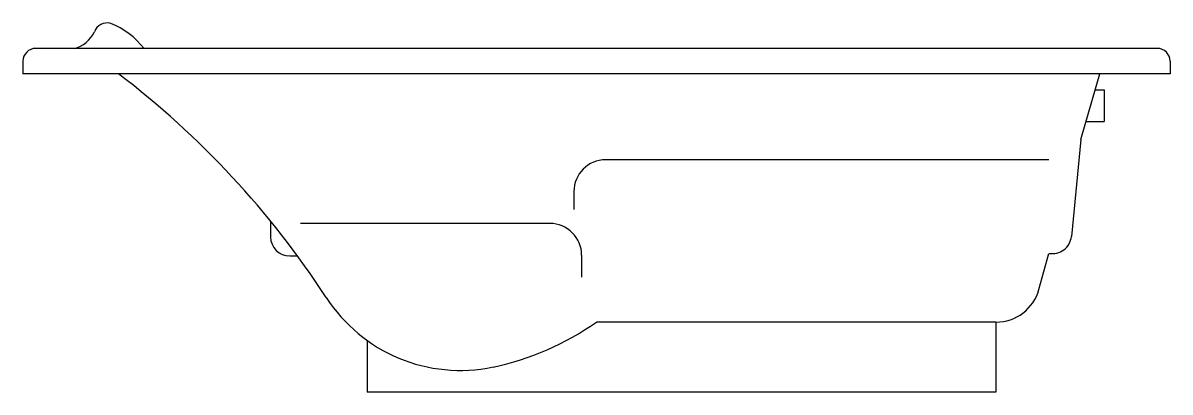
# Model space of a CAD drawing. Extents: x -1.03 to 0.77, y 0 to 0.58.
import ezdxf

# ---------------------------------------------------------------- set-up
doc = ezdxf.new("R2010")
doc.units = 0
doc.header["$LTSCALE"] = 10
doc.layers.get('0').update_dxf_attribs({"linetype": 'CONTINUOUS'})

msp = doc.modelspace()

# ---------------------------------------------------------------- linework, layer by layer
at = {"color": 0}
for p, q in [((0.7466, 0.54), (-1.0134, 0.54)), ((-1.0334, 0.52), (-1.0334, 0.5)), ((0.7666, 0.52), (0.7666, 0.5)), ((0.7666, 0.5), (-1.0334, 0.5)), ((0.6265, 0.397), (0.6566, 0.5)), ((0.6493, 0.475), (0.6632, 0.475)), ((0.6632, 0.475), (0.6632, 0.425)), ((0.6347, 0.425), (0.6632, 0.425)), ((0.6265, 0.397), (0.6117, 0.2446)), ((0.5766, 0.365), (-0.1189, 0.365)), ((-0.1689, 0.315), (-0.1689, 0.287)), ((-0.6448, 0.2686), (-0.6448, 0.2439)), ((-0.2067, 0.265), (-0.5977, 0.265)), ((0.5608, 0.1612), (0.5766, 0.2179)), ((-0.6148, 0.2139), (-0.6025, 0.2139)), ((-0.1567, 0.215), (-0.1567, 0.1804)), ((0.4934, 0.11), (-0.1334, 0.11)), ((0.4934, 0.11), (0.4934, 0)), ((-0.4934, 0.0813), (-0.4934, 0)), ((0.4934, 0), (-0.4934, 0))]:
    msp.add_line(p, q, dxfattribs=at)
for centre, radius, start, end in [((-0.9015, 0.559), 0.021, 74.0925, 160.6572), ((-0.9413, 0.464), 0.1239, 37.8256, 68.4195), ((-0.9652, 0.587), 0.0487, 284.8825, 334.3872), ((-1.0134, 0.52), 0.02, 90, 180), ((0.7466, 0.52), 0.02, 0, 90), ((-1.7391, -0.6209), 1.4102, 33.0821, 52.6418), ((-0.1189, 0.315), 0.05, 90, 180), ((-0.2067, 0.215), 0.05, 0, 90), ((-0.6148, 0.2439), 0.03, 180, 270), ((0.5819, 0.2475), 0.03, 259.9922, 354.4558), ((-0.3473, 0.2841), 0.25, 212.7525, 281.9117), ((0.4934, 0.18), 0.07, 270, 344.4385), ((-0.3867, 0.4707), 0.4408, 281.9117, 305.0686)]:
    msp.add_arc(centre, radius, start, end, dxfattribs=at)

doc.saveas('drawing.dxf')
